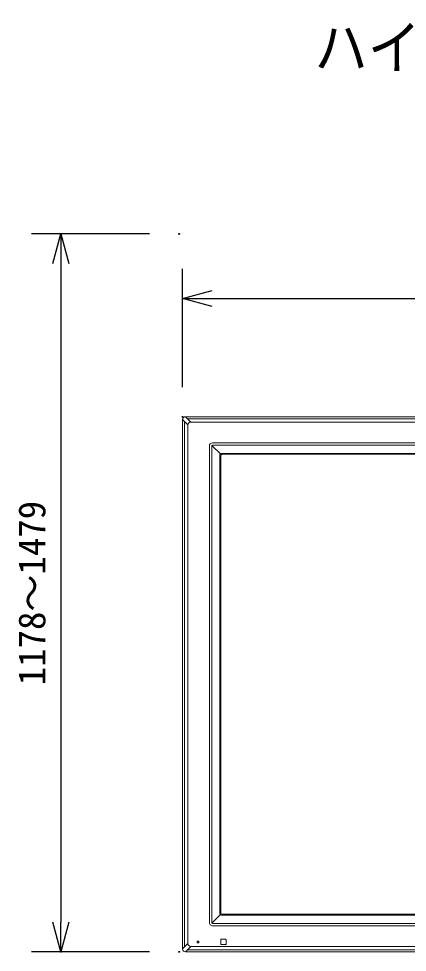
# Model space of a CAD drawing. Units: millimetres, scale not verified. Extents: x -63 to 62, y -57 to 57.
# Drawn here: x -55.5 to -29.2, y -6.4 to 56.8 of the extents above; entities that cross this region are included whole.
import ezdxf
from ezdxf.enums import TextEntityAlignment as Align

# ---------------------------------------------------------------- set-up
doc = ezdxf.new("R2010")
doc.units = ezdxf.units.MM
doc.header["$LTSCALE"] = 0.125
doc.header["$PDMODE"] = 32
doc.header["$PDSIZE"] = 0.0625
for name, color, linetype in [('0-0_0', 7, 'Continuous'), ('0-2_MOJI1', 7, 'Continuous'), ('0-4_DEFPOINTS', 7, 'Continuous'), ('0-6_SUNPO', 7, 'Continuous')]:
    doc.layers.add(name, color=color, linetype=linetype)
doc.layers.add('0-5_GAIKEI', color=1, linetype='Continuous', lineweight=18)
doc.styles.add('ＭＳ ゴシック', font='')
doc.styles.get('ＭＳ ゴシック').set_extended_font_data('MS Gothic')

# ---------------------------------------------------------------- blocks, each defined once
blk = doc.blocks.new('_OPEN30')
at = {"layer": '0-0_0'}
blk.add_line((0, 0), (-1, 0), dxfattribs=at)
blk.add_lwpolyline([(-1, 0.26795), (0, 0), (-1, -0.26795)], dxfattribs=at)
blk = doc.blocks.new('D10')
at = {"layer": '0-4_DEFPOINTS'}
for p in [(-44.8244, 44.8866), (-52.8244, -3.6757), (-44.8244, -3.6757)]:
    blk.add_point(p, dxfattribs=at)
at = {"layer": '0-6_SUNPO'}
for p, q in [((-46.8244, 44.8866), (-54.8244, 44.8866)), ((-52.8244, 42.8866), (-52.8244, -1.6757)), ((-46.8244, -3.6757), (-54.8244, -3.6757))]:
    blk.add_line(p, q, dxfattribs=at)
at = {"layer": '0-6_SUNPO', "xscale": 2, "yscale": 2}
for p, rotation in [((-52.8244, 44.8866), 90), ((-52.8244, -3.6757), 270)]:
    blk.add_blockref('_OPEN30', p, dxfattribs=dict(at, rotation=rotation))
at = {"layer": '0-6_SUNPO', "style": 'ＭＳ ゴシック'}
blk.add_text('1178～1479', height=1.833, rotation=90, dxfattribs=at).set_placement((-53.3244, 14.3555), align=Align.BOTTOM_LEFT)
blk = doc.blocks.new('D8')
at = {"layer": '0-4_DEFPOINTS'}
for p in [(15.9198, 40.5164), (-44.5802, 32.5164), (15.9198, 32.5164)]:
    blk.add_point(p, dxfattribs=at)
at = {"layer": '0-6_SUNPO'}
for p, q in [((-44.5802, 34.5164), (-44.5802, 42.5164)), ((15.9198, 34.5164), (15.9198, 42.5164)), ((-42.5802, 40.5164), (13.9198, 40.5164))]:
    blk.add_line(p, q, dxfattribs=at)
at = {"layer": '0-6_SUNPO', "xscale": 2, "yscale": 2, "rotation": 180}
blk.add_blockref('_OPEN30', (-44.5802, 40.5164), dxfattribs=at)
at = {"layer": '0-6_SUNPO', "xscale": 2, "yscale": 2}
blk.add_blockref('_OPEN30', (15.9198, 40.5164), dxfattribs=at)
at = {"layer": '0-6_SUNPO', "style": 'ＭＳ ゴシック'}
blk.add_text('1210', height=1.833, dxfattribs=at).set_placement((-26.4621, 41.0164), align=Align.BOTTOM_LEFT)

msp = doc.modelspace()

# ---------------------------------------------------------------- linework, layer by layer
at = {"layer": '0-5_GAIKEI', "color": 7}
for p, q in [((-44.2395, 29.8596), (15.861, 29.8596)), ((-44.4392, 29.6599), (-44.4392, -6.1407)), ((-44.2395, -6.3404), (15.861, -6.3404))]:
    msp.add_line(p, q, dxfattribs=at)
at = {"layer": '0-5_GAIKEI'}
for p, q in [((-44.1041, 29.7242), (-44.2395, 29.8596)), ((-44.1061, 29.7242), (15.7276, 29.7242)), ((-43.8793, 29.4974), (-44.1061, 29.7242)), ((-44.4392, 29.6599), (-44.3038, 29.5245)), ((-44.3038, -6.0073), (-44.3038, 29.5265)), ((-44.3038, 29.5265), (-44.077, 29.2996)), ((-44.077, 29.2996), (-44.077, -5.7804)), ((15.5008, 29.4974), (-43.8793, 29.4974)), ((-42.6307, 27.8639), (-42.6307, -4.3447)), ((-42.4722, -4.338), (-42.4722, 27.8571)), ((-42.4513, 27.9092), (-41.8801, 27.338)), ((14.0275, 28.0886), (-42.406, 28.0886)), ((-42.3993, 27.93), (14.0208, 27.93)), ((-41.922, 27.235), (-41.922, -3.7158)), ((-41.8617, 27.2203), (-41.8617, -3.7012)), ((13.3987, 27.3799), (-41.7772, 27.3799)), ((-41.7625, 27.3196), (13.384, 27.3196)), ((-41.8801, -3.8188), (-42.4513, -4.39)), ((14.0208, -4.4108), (-42.3993, -4.4108)), ((-41.7772, -3.8607), (13.3987, -3.8607)), ((-41.7625, -3.8004), (13.384, -3.8004)), ((-42.406, -4.5694), (14.0275, -4.5694)), ((-43.333, -5.7217), (-43.333, -5.6092)), ((-41.8492, -5.8155), (-41.8492, -5.5153)), ((-41.8243, -5.4904), (-41.5241, -5.4904)), ((-41.4992, -5.8155), (-41.4992, -5.5153)), ((-44.3038, -6.0053), (-44.4392, -6.1407)), ((-44.077, -5.7804), (-44.3038, -6.0073)), ((-44.2395, -6.3404), (-44.1041, -6.205)), ((-44.1061, -6.205), (-43.8793, -5.9782)), ((15.7276, -6.205), (-44.1061, -6.205)), ((-43.8793, -5.9782), (15.5008, -5.9782)), ((-43.4455, -5.7217), (-43.333, -5.7217)), ((-41.8243, -5.8404), (-41.5241, -5.8404))]:
    msp.add_line(p, q, dxfattribs=at)
msp.add_lwpolyline([(-43.4455, -5.7217), (-43.4455, -5.6092), (-43.333, -5.6092)], dxfattribs=at)
at = {"layer": '0-5_GAIKEI', "color": 7}
for centre, major_axis in [((-44.239, 29.6593), (-0.1418, 0.1418)), ((-44.239, -6.1401), (-0.1418, -0.1418))]:
    msp.add_ellipse(centre, major_axis=major_axis, ratio=0.997265, start_param=5.4991567, end_param=7.0672139, dxfattribs=at)
at = {"layer": '0-5_GAIKEI'}
for centre, major_axis, ratio, start_param, end_param in [((-43.5178, 28.9381), (-0.5022, 0.5022), 0.49281, 5.8722213, 6.6941493), ((-42.4054, 27.8632), (-0.1595, 0.1595), 0.997265, 5.4991567, 7.0672139), ((-42.3974, 27.8573), (-0.0127, -0.074), 0.995515, 4.1175689, 4.8825404), ((-42.3994, 27.8552), (-0.074, -0.0127), 0.995515, 4.5422375, 5.3072091), ((-41.7694, 27.2313), (-0.1272, 0.0866), 0.973581, 6.1096782, 6.8685929), ((-41.7734, 27.2272), (-0.0866, 0.1272), 0.973581, 5.6977777, 6.4566924), ((-41.761, 27.2188), (-0.0718, 0.0718), 0.985257, 5.5052135, 7.0611571), ((-41.7694, -3.7121), (-0.1272, -0.0866), 0.973581, 5.6977777, 6.4566924), ((-41.761, -3.6997), (-0.0718, -0.0718), 0.985257, 5.5052135, 7.0611571), ((-42.4054, -4.3441), (-0.1595, -0.1595), 0.997265, 5.4991567, 7.0672139), ((-42.3974, -4.3381), (-0.0127, 0.074), 0.995515, 1.4006449, 2.1656164), ((-42.3994, -4.3361), (-0.074, 0.0127), 0.995515, 0.9759762, 1.7409478), ((-41.7734, -3.708), (-0.0866, -0.1272), 0.973581, 6.1096782, 6.8685929), ((-41.8241, -5.5155), (-0.0178, 0.0178), 0.992433, 5.5015852, 7.0647854), ((-41.5243, -5.5155), (-0.0178, -0.0178), 0.992433, 2.3599926, 3.9231927), ((-43.5178, -5.4189), (-0.5022, -0.5022), 0.49281, 5.8722213, 6.6941493), ((-41.8241, -5.8153), (-0.0178, -0.0178), 0.992433, 5.5015852, 7.0647854), ((-41.5243, -5.8153), (-0.0178, 0.0178), 0.992433, 2.3599926, 3.9231927)]:
    msp.add_ellipse(centre, major_axis=major_axis, ratio=ratio, start_param=start_param, end_param=end_param, dxfattribs=at)

# ---------------------------------------------------------------- block references
at = {"layer": '0-6_SUNPO'}
for name in ['D10', 'D8']:
    msp.add_blockref(name, (0.141, -2.6647), dxfattribs=at)

# ---------------------------------------------------------------- texts
at = {"layer": '0-2_MOJI1', "style": 'ＭＳ ゴシック', "width": 0.9}
msp.add_text('ハイビジョンプラズマディスプレイ天吊り金具付', height=2.933, dxfattribs=at).set_placement((-35.5128, 52.4943), align=Align.BOTTOM_LEFT)

doc.saveas('drawing.dxf')
